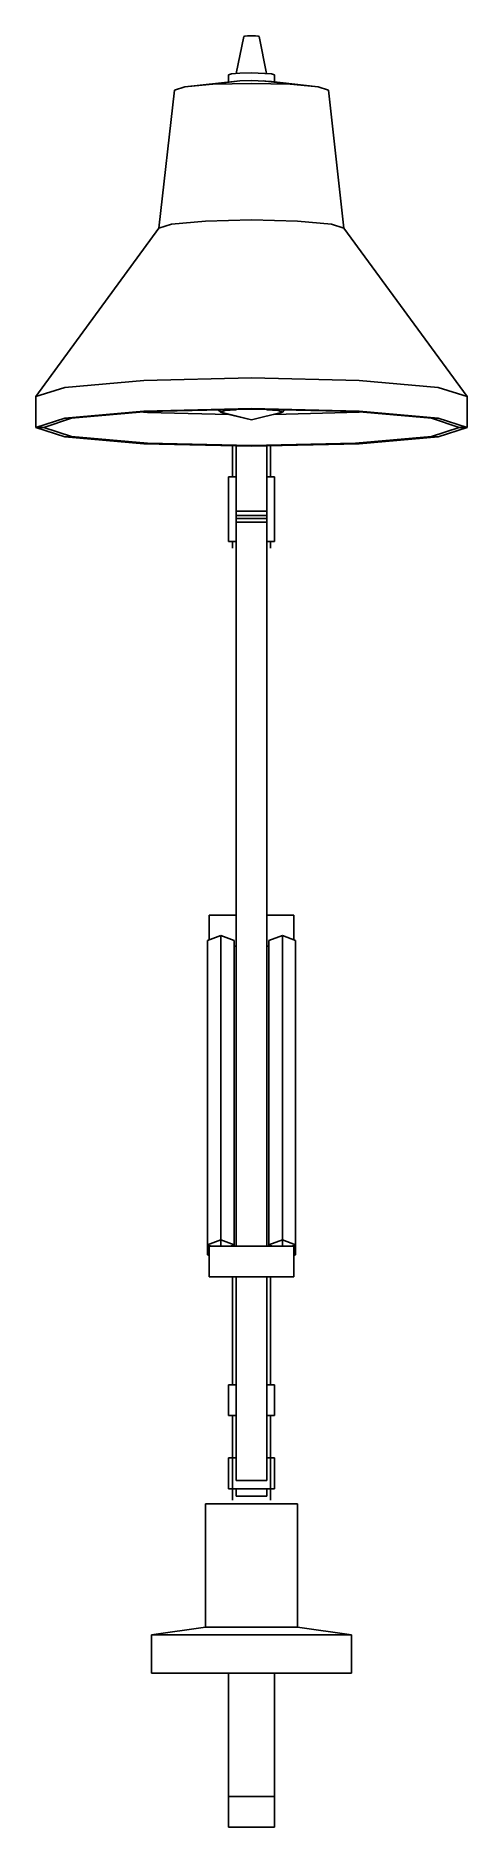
# Model space of a CAD drawing. Header units: millimetres. Extents: x -56 to 70, y 0 to 524.
import ezdxf

# ---------------------------------------------------------------- set-up
doc = ezdxf.new("R2010")
doc.units = ezdxf.units.MM

msp = doc.modelspace()

# ---------------------------------------------------------------- linework, layer by layer
at = {"color": 7, "ltscale": 0.13}
for p, q in [((5.59, 523.8), (4.77, 523.7)), ((7.89, 523.8), (5.59, 523.8)), ((7.89, 523.8), (8.71, 523.7)), ((4.52, 523.6), (2.3, 512.8)), ((4.77, 523.7), (4.52, 523.6)), ((8.71, 523.7), (8.96, 523.6)), ((8.96, 523.6), (11.09, 512.8)), ((-12.74, 508.91), (-15.78, 507.92)), ((-12.74, 508.91), (3.37, 510.68)), ((-4.52, 509.65), (-12.74, 508.91)), ((-4.52, 509.65), (3.37, 510.68)), ((6.74, 509.89), (-4.52, 509.65)), ((0.9, 512.7), (0, 512.41)), ((0, 510.34), (0, 512.41)), ((3.37, 512.9), (0.9, 512.7)), ((3.37, 512.9), (6.74, 513)), ((3.37, 510.68), (6.74, 510.78)), ((6.74, 513), (12.57, 512.7)), ((6.74, 510.78), (12.57, 510.48)), ((18, 509.65), (6.74, 509.89)), ((10.11, 510.68), (18, 509.65)), ((12.57, 512.7), (13.48, 512.41)), ((12.57, 510.48), (26.21, 508.91)), ((13.48, 512.41), (13.48, 510.34)), ((26.21, 508.91), (18, 509.65)), ((29.25, 507.92), (26.21, 508.91)), ((-15.78, 507.92), (-20.3, 467.59)), ((33.77, 467.59), (29.25, 507.92)), ((-56.29, 418.29), (-20.3, 467.59)), ((-20.3, 467.59), (-16.68, 468.77)), ((-16.68, 468.77), (-6.74, 469.61)), ((6.74, 469.96), (-6.74, 469.61)), ((20.21, 469.61), (6.74, 469.96)), ((20.21, 469.61), (30.16, 468.77)), ((30.16, 468.77), (33.77, 467.59)), ((69.76, 418.29), (33.77, 467.59)), ((-47.82, 421), (-56.29, 418.29)), ((-47.82, 421), (-24.73, 423.02)), ((-24.73, 423.02), (6.74, 423.76)), ((6.74, 423.76), (38.21, 423.02)), ((38.21, 423.02), (61.3, 421)), ((61.3, 421), (69.76, 418.29)), ((-56.29, 409.31), (-56.29, 418.29)), ((-24.73, 414.05), (-47.82, 412.03)), ((-45.85, 411.98), (-23.67, 413.9)), ((-23.67, 413.7), (-24.82, 413.8)), ((6.74, 414.79), (-24.73, 414.05)), ((-24.73, 414.05), (-23.67, 413.9)), ((-23.67, 413.9), (6.74, 414.59)), ((-2.22, 413.8), (-2.88, 414.34)), ((-1.07, 414.2), (-2.22, 413.8)), ((6.74, 411.53), (-2.22, 413.8)), ((-2.22, 413.8), (-1.07, 413.41)), ((-1.07, 414.2), (-1.31, 414.39)), ((2.14, 414.44), (-1.07, 414.2)), ((2.22, 414.44), (2.14, 414.44)), ((38.21, 414.05), (6.74, 414.79)), ((6.74, 414.59), (37.14, 413.9)), ((15.78, 413.8), (6.74, 411.53)), ((11.26, 414.44), (11.18, 414.44)), ((14.54, 414.2), (11.26, 414.44)), ((13.31, 413.11), (38.21, 413.8)), ((14.71, 414.39), (14.54, 414.2)), ((14.54, 414.2), (15.78, 413.8)), ((15.78, 413.8), (14.54, 413.41)), ((15.78, 413.8), (16.27, 414.34)), ((37.14, 413.7), (37.06, 413.9)), ((37.06, 413.9), (37.14, 413.9)), ((37.14, 413.9), (38.21, 414.05)), ((37.14, 413.9), (59.33, 411.98)), ((61.3, 412.03), (38.21, 414.05)), ((69.76, 409.31), (69.76, 418.29)), ((-56.29, 409.31), (-47.82, 412.03)), ((-47.82, 406.55), (-56.29, 409.31)), ((-53.99, 409.31), (-56.29, 409.31)), ((-45.85, 411.98), (-53.99, 409.31)), ((-53.99, 409.31), (-45.85, 406.65)), ((-47.82, 412.03), (-45.85, 411.98)), ((0.08, 413.11), (-23.67, 413.7)), ((-1.07, 413.41), (6.74, 411.53)), ((59.33, 411.98), (61.3, 412.03)), ((59.33, 411.98), (67.46, 409.31)), ((67.46, 409.31), (59.33, 406.65)), ((61.3, 412.03), (69.76, 409.31)), ((69.76, 409.31), (61.3, 406.55)), ((67.46, 409.31), (69.76, 409.31)), ((-47.82, 406.55), (-45.85, 406.65)), ((-24.73, 404.53), (-47.82, 406.55)), ((-45.85, 406.65), (-23.67, 404.73)), ((-23.67, 404.73), (-24.73, 404.53)), ((-24.73, 404.53), (6.74, 403.79)), ((-23.67, 404.73), (6.74, 403.99)), ((1.15, 394.87), (1.15, 403.89)), ((2.22, 403.89), (2.22, 169.85)), ((6.74, 403.99), (37.14, 404.73)), ((38.21, 404.53), (6.74, 403.79)), ((11.26, 169.85), (11.26, 403.89)), ((12.33, 403.89), (12.33, 394.87)), ((37.14, 404.73), (59.33, 406.65)), ((38.21, 404.53), (37.14, 404.73)), ((61.3, 406.55), (38.21, 404.53)), ((59.33, 406.65), (61.3, 406.55)), ((0, 394.87), (0, 375.89)), ((0, 394.72), (0, 394.87)), ((0, 394.87), (2.22, 394.87)), ((13.48, 394.87), (11.26, 394.87)), ((11.26, 394.87), (11.26, 394.72)), ((13.48, 375.89), (13.48, 394.87)), ((0, 385.85), (0, 385.9)), ((2.22, 385.9), (2.22, 386.04)), ((2.22, 384.91), (2.22, 384.76)), ((11.26, 384.81), (2.22, 384.81)), ((2.22, 383.58), (11.26, 383.58)), ((11.26, 382.64), (2.22, 382.64)), ((11.26, 386.04), (11.26, 385.9)), ((13.48, 385.9), (13.48, 385.85)), ((13.48, 384.76), (13.48, 384.91)), ((2.22, 381.56), (11.26, 381.56)), ((0, 375.89), (2.22, 375.89)), ((1.15, 374.01), (1.15, 375.89)), ((2.22, 375.89), (2.22, 376.03)), ((13.48, 375.89), (11.26, 375.89)), ((12.33, 375.89), (12.33, 374.01)), ((13.48, 376.03), (13.48, 375.89)), ((-5.67, 266.63), (-5.67, 259.38)), ((2.22, 266.63), (-5.67, 266.63)), ((-5.67, 266.63), (-5.67, 266.48)), ((11.26, 266.48), (11.26, 266.63)), ((11.26, 266.63), (19.15, 266.63)), ((19.15, 259.38), (19.15, 266.63)), ((-2.22, 260.71), (-6.16, 259.24)), ((-6.16, 259.24), (-6.16, 167.33)), ((1.64, 259.24), (-2.22, 260.71)), ((-2.22, 260.71), (-2.22, 169.85)), ((1.64, 169.85), (1.64, 259.24)), ((2.22, 257.61), (1.64, 257.61)), ((11.26, 257.76), (11.26, 257.61)), ((11.26, 257.61), (11.83, 257.61)), ((11.83, 259.24), (15.78, 260.71)), ((11.83, 169.85), (11.83, 259.24)), ((15.78, 260.71), (19.64, 259.24)), ((15.78, 169.85), (15.78, 260.71)), ((19.64, 259.24), (19.64, 167.33)), ((-2.22, 171.72), (-6.16, 170.24)), ((-6.16, 170.24), (-5.09, 169.85)), ((19.15, 169.85), (-5.67, 169.85)), ((-5.67, 169.85), (-5.67, 160.88)), ((-5.67, 169.85), (-5.67, 169.7)), ((-2.22, 171.72), (1.64, 170.24)), ((1.64, 170.24), (0.58, 169.85)), ((15.78, 171.72), (11.83, 170.24)), ((11.83, 170.24), (12.9, 169.85)), ((19.64, 170.24), (15.78, 171.72)), ((18.57, 169.85), (19.64, 170.24)), ((19.15, 160.88), (19.15, 169.85)), ((-5.67, 167.48), (-6.16, 167.33)), ((-6.16, 167.33), (-5.67, 167.14)), ((19.64, 167.33), (19.15, 167.48)), ((19.15, 167.14), (19.64, 167.33)), ((19.15, 160.88), (-5.67, 160.88)), ((1.15, 160.88), (1.15, 129.37)), ((2.22, 160.88), (2.22, 101.32)), ((11.26, 101.32), (11.26, 160.88)), ((12.33, 129.37), (12.33, 160.88)), ((19.15, 161.02), (19.15, 160.88)), ((0, 129.37), (2.22, 129.37)), ((0, 129.22), (0, 129.37)), ((0, 129.37), (0, 120.35)), ((2.22, 129.37), (2.22, 129.22)), ((11.26, 129.22), (11.26, 129.37)), ((11.26, 129.37), (13.48, 129.37)), ((13.48, 129.37), (13.48, 120.35)), ((0, 120.35), (2.22, 120.35)), ((1.15, 120.35), (1.15, 95.6)), ((13.48, 120.35), (11.26, 120.35)), ((12.33, 95.6), (12.33, 120.35)), ((0, 98.95), (0, 107.97)), ((0, 107.97), (2.22, 107.97)), ((2.22, 107.97), (2.22, 107.83)), ((13.48, 107.97), (11.26, 107.97)), ((11.26, 107.97), (11.26, 107.83)), ((13.48, 98.95), (13.48, 107.97)), ((11.26, 101.32), (2.22, 101.32)), ((-6.74, 94.51), (20.21, 94.51)), ((-6.74, 58.47), (-6.74, 94.51)), ((0, 99.1), (0, 98.95)), ((0, 98.95), (13.48, 98.95)), ((2.22, 98.95), (2.22, 96.83)), ((2.22, 96.83), (11.26, 96.83)), ((11.26, 96.83), (11.26, 98.95)), ((20.21, 94.51), (20.21, 58.47)), ((-22.52, 56.25), (-6.74, 58.47)), ((-6.74, 58.47), (20.21, 58.47)), ((20.21, 58.47), (35.99, 56.25)), ((35.99, 56.25), (-22.52, 56.25)), ((-22.52, 45.01), (-22.52, 56.25)), ((35.99, 56.25), (35.99, 45.01)), ((35.99, 45.01), (-22.52, 45.01)), ((0, 0), (0, 45.01)), ((13.48, 45.01), (13.48, 0)), ((0, 8.97), (13.48, 8.97)), ((13.48, 0), (0, 0))]:
    msp.add_line(p, q, dxfattribs=at)

doc.saveas('drawing.dxf')
